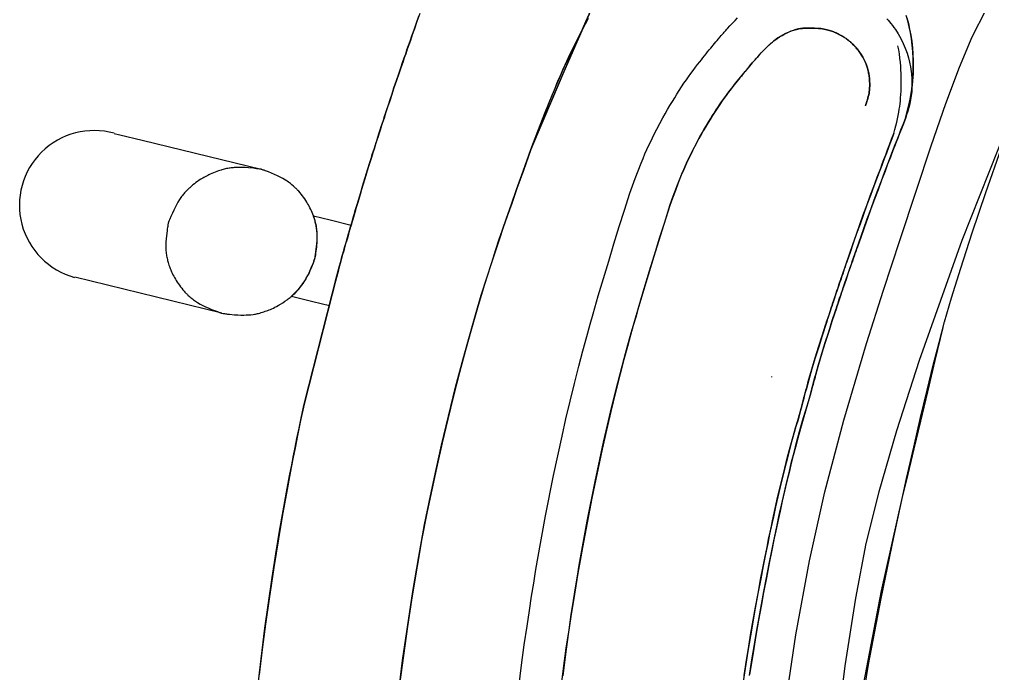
# Model space of a CAD drawing. Extents: x -120222 to -41942, y -19134 to 30932.
# Drawn here: x -98809.4 to -98690.5, y 5253.4 to 5333.5 of the extents above; entities that cross this region are included whole.
import ezdxf

# ---------------------------------------------------------------- set-up
doc = ezdxf.new("R2010")
doc.units = 0
doc.header["$LTSCALE"] = 150
doc.header["$MEASUREMENT"] = 0
doc.layers.get('0').update_dxf_attribs({"linetype": 'CONTINUOUS'})
doc.layers.add('_____', color=7, linetype='CONTINUOUS')

# ---------------------------------------------------------------- blocks, each defined once
blk = doc.blocks.new('____-462')
at = {"color": 1, "linetype": 'Continuous'}
for p, q in [((-105232.95, 770.85), (-105232.26, 770.68)), ((-105232.26, 770.68), (-105229.53, 770.01)), ((-105229.53, 770.01), (-105214.97, 766.46)), ((-105219.8, 748.83), (-105237.78, 753.23))]:
    blk.add_line(p, q, dxfattribs=at)
for points in [[(-105111.86, 796.45, 0), (-105117.99, 784.57, 0), (-105123.81, 771.62, 0), (-105129.32, 757.74, 0), (-105134.52, 743.04, 0), (-105137.29, 734.43, 0), (-105139.45, 726.97, 0), (-105141.03, 720.64, 0), (-105142.33, 713.95, 0), (-105143.62, 705.7, 0), (-105145.62, 689.46, 0), (-105146.82, 673.78, 0), (-105146.99, 659.99, 0), (-105146.34, 645.55, 0), (-105144.93, 629.74, 0), (-105142.82, 614.13, 0)], [(-105198.74, 776.4, 0), (-105198.43, 777.31, 0), (-105198.15, 778.13, 0), (-105197.9, 778.86, 0), (-105197.68, 779.5, 0), (-105197.49, 780.07, 0), (-105197.31, 780.57, 0), (-105197.15, 781.06, 0), (-105196.97, 781.59, 0), (-105196.78, 782.13, 0), (-105196.55, 782.78, 0), (-105196.29, 783.52, 0), (-105195.99, 784.37, 0), (-105195.7, 785.17, 0)], [(-105195.58, 785.51, 0), (-105195.94, 784.52, 0), (-105196.25, 783.65, 0), (-105196.51, 782.89, 0), (-105196.74, 782.23, 0), (-105196.94, 781.67, 0), (-105197.12, 781.14, 0), (-105197.3, 780.6, 0), (-105197.48, 780.1, 0), (-105197.67, 779.53, 0), (-105197.89, 778.88, 0), (-105198.14, 778.15, 0), (-105198.43, 777.32, 0), (-105198.74, 776.4, 0)], [(-105181.99, 768.89, 0), (-105180.58, 772.23, 0), (-105179.2, 775.47, 0), (-105177.86, 778.61, 0), (-105176.55, 781.63, 0), (-105175.28, 784.55, 0), (-105174.04, 787.35, 0)], [(-105174.44, 786.44, 0), (-105175.62, 783.75, 0), (-105176.84, 780.97, 0), (-105178.08, 778.1, 0), (-105179.35, 775.12, 0), (-105180.66, 772.05, 0), (-105181.99, 768.89, 0)], [(-105149.77, 620.05, 0), (-105151.09, 628.79, 0), (-105152.08, 636.99, 0), (-105152.76, 644.82, 0), (-105153.18, 653.1, 0), (-105153.34, 661.89, 0), (-105153.24, 671.1, 0), (-105152.88, 680.19, 0), (-105152.24, 688.99, 0), (-105151.06, 699.57, 0), (-105149.6, 709.46, 0), (-105147.94, 718.55, 0), (-105146.06, 726.98, 0), (-105143.74, 735.77, 0), (-105140.96, 745.13, 0), (-105138.87, 751.64, 0), (-105136.85, 757.86, 0), (-105134.91, 763.77, 0), (-105133.05, 769.34, 0), (-105131.28, 774.52, 0), (-105129.61, 778.96, 0), (-105128.06, 782.64, 0), (-105126.38, 785.94, 0)], [(-105136.03, 784.99, 0), (-105135.85, 784.31, 0), (-105135.69, 783.6, 0), (-105135.55, 782.85, 0), (-105135.44, 782.08, 0), (-105135.35, 781.3, 0), (-105135.3, 780.52, 0), (-105135.27, 779.72, 0), (-105135.27, 778.94, 0), (-105135.28, 778.19, 0), (-105135.31, 777.71, 0), (-105135.34, 777.24, 0), (-105135.37, 776.8, 0), (-105135.42, 776.36, 0), (-105135.49, 775.91, 0), (-105135.57, 775.42, 0), (-105135.69, 774.8, 0), (-105135.84, 774.13, 0), (-105136.01, 773.42, 0), (-105136.21, 772.66, 0)], [(-105136.21, 772.66, 0), (-105136.02, 773.36, 0), (-105135.86, 774.03, 0), (-105135.72, 774.65, 0), (-105135.6, 775.23, 0), (-105135.51, 775.78, 0), (-105135.43, 776.27, 0), (-105135.38, 776.74, 0), (-105135.34, 777.21, 0), (-105135.3, 777.71, 0), (-105135.28, 778.45, 0), (-105135.27, 779.23, 0), (-105135.28, 780.03, 0), (-105135.32, 780.84, 0), (-105135.38, 781.63, 0), (-105135.48, 782.41, 0), (-105135.6, 783.17, 0), (-105135.75, 783.9, 0), (-105135.92, 784.6, 0), (-105136.11, 785.26, 0)], [(-105142.14, 697.05, 0), (-105140.71, 705.87, 0), (-105139.18, 713.92, 0), (-105137.62, 721.45, 0), (-105136.06, 728.61, 0), (-105135.19, 732.45, 0), (-105134.35, 736.08, 0), (-105133.55, 739.42, 0), (-105132.8, 742.47, 0), (-105132.1, 745.25, 0), (-105131.43, 747.77, 0), (-105130.57, 750.74, 0), (-105129.44, 754.37, 0), (-105128.04, 758.67, 0), (-105126.37, 763.63, 0), (-105124.48, 769.09, 0)], [(-105181.99, 768.89, 0), (-105181.15, 771.1, 0), (-105180.29, 773.31, 0), (-105179.41, 775.51, 0), (-105179.21, 775.99, 0), (-105179.01, 776.48, 0), (-105178.81, 776.96, 0), (-105178.61, 777.43, 0), (-105178.4, 777.91, 0), (-105178.19, 778.4, 0), (-105178, 778.81, 0), (-105177.8, 779.25, 0), (-105177.6, 779.7, 0), (-105177.4, 780.14, 0), (-105177.2, 780.56, 0), (-105177.01, 780.96, 0), (-105176.52, 781.96, 0), (-105176.01, 782.96, 0), (-105175.5, 783.96, 0), (-105174.98, 784.95, 0)], [(-105175, 784.92, 0), (-105175.73, 783.53, 0), (-105175.93, 783.13, 0), (-105176.13, 782.73, 0), (-105176.33, 782.33, 0), (-105176.53, 781.93, 0), (-105176.73, 781.53, 0), (-105176.93, 781.12, 0), (-105177.13, 780.71, 0), (-105177.32, 780.29, 0), (-105177.53, 779.85, 0), (-105177.73, 779.41, 0), (-105177.93, 778.97, 0), (-105178.12, 778.55, 0), (-105178.3, 778.15, 0), (-105178.95, 776.62, 0), (-105179.59, 775.09, 0), (-105180.2, 773.54, 0), (-105180.81, 771.99, 0), (-105181.4, 770.44, 0), (-105181.99, 768.89, 0)], [(-105158.86, 782.66, 0), (-105158.72, 782.83, 0), (-105158.58, 782.98, 0), (-105158.46, 783.12, 0), (-105158.36, 783.24, 0), (-105158.26, 783.35, 0), (-105158.17, 783.45, 0), (-105158.07, 783.56, 0), (-105157.98, 783.67, 0), (-105157.67, 784.01, 0), (-105157.36, 784.34, 0), (-105157.04, 784.66, 0), (-105156.72, 784.98, 0)], [(-105138.48, 784.86, 0), (-105138.33, 784.69, 0), (-105138.16, 784.5, 0), (-105137.98, 784.29, 0), (-105137.8, 784.05, 0), (-105137.62, 783.81, 0), (-105137.44, 783.56, 0), (-105137.09, 783.01, 0), (-105136.77, 782.44, 0), (-105136.48, 781.86, 0), (-105136.22, 781.26, 0), (-105136, 780.65, 0), (-105135.83, 780.1, 0), (-105135.69, 779.54, 0), (-105135.58, 778.97, 0), (-105135.5, 778.4, 0), (-105135.47, 778.15, 0), (-105135.45, 777.91, 0), (-105135.43, 777.69, 0), (-105135.42, 777.5, 0), (-105135.42, 777.33, 0), (-105135.41, 777.19, 0), (-105135.41, 777.06, 0), (-105135.41, 776.52, 0), (-105135.44, 775.99, 0), (-105135.5, 775.46, 0), (-105135.58, 774.97, 0), (-105135.68, 774.48, 0), (-105135.8, 774.02, 0), (-105135.93, 773.56, 0), (-105136.07, 773.11, 0), (-105136.21, 772.67, 0)], [(-105146.35, 783.65, 0), (-105146.46, 783.65, 0), (-105146.56, 783.66, 0), (-105146.65, 783.67, 0), (-105146.74, 783.68, 0), (-105146.83, 783.68, 0), (-105146.92, 783.69, 0), (-105147.33, 783.72, 0), (-105147.71, 783.73, 0), (-105148.08, 783.74, 0), (-105148.29, 783.74, 0), (-105148.5, 783.73, 0), (-105148.68, 783.71, 0), (-105148.7, 783.71, 0), (-105148.74, 783.71, 0), (-105148.77, 783.71, 0), (-105148.81, 783.7, 0), (-105148.86, 783.7, 0), (-105148.91, 783.69, 0), (-105148.97, 783.68, 0), (-105149.04, 783.67, 0), (-105149.12, 783.65, 0), (-105149.21, 783.64, 0), (-105149.29, 783.62, 0), (-105149.46, 783.58, 0), (-105149.62, 783.54, 0), (-105149.92, 783.45, 0), (-105150.21, 783.35, 0), (-105150.55, 783.21, 0), (-105150.88, 783.05, 0), (-105151.22, 782.88, 0), (-105151.51, 782.7, 0), (-105151.8, 782.52, 0), (-105152.07, 782.32, 0), (-105152.18, 782.24, 0), (-105152.29, 782.16, 0), (-105152.39, 782.08, 0), (-105152.48, 782.01, 0), (-105152.56, 781.94, 0), (-105152.64, 781.88, 0), (-105152.7, 781.83, 0), (-105152.75, 781.78, 0), (-105152.79, 781.74, 0), (-105152.84, 781.7, 0), (-105152.88, 781.67, 0), (-105152.91, 781.63, 0), (-105153.08, 781.48, 0), (-105153.4, 781.15, 0), (-105153.72, 780.82, 0), (-105154.03, 780.48, 0), (-105154.34, 780.14, 0), (-105154.41, 780.06, 0), (-105154.48, 779.99, 0), (-105154.55, 779.9, 0), (-105154.63, 779.81, 0), (-105154.72, 779.71, 0), (-105154.82, 779.59, 0), (-105154.93, 779.47, 0)], [(-105154.93, 779.47, 0), (-105154.81, 779.61, 0), (-105154.69, 779.74, 0), (-105154.59, 779.85, 0), (-105154.51, 779.96, 0), (-105154.43, 780.05, 0), (-105154.35, 780.14, 0), (-105154.27, 780.22, 0), (-105153.83, 780.71, 0), (-105153.56, 780.99, 0), (-105153.29, 781.27, 0), (-105153.01, 781.55, 0), (-105152.95, 781.6, 0), (-105152.9, 781.65, 0), (-105152.84, 781.7, 0), (-105152.77, 781.76, 0), (-105152.7, 781.82, 0), (-105152.64, 781.88, 0), (-105152.57, 781.94, 0), (-105152.48, 782.01, 0), (-105152.39, 782.08, 0), (-105152.29, 782.16, 0), (-105152.19, 782.24, 0), (-105151.9, 782.45, 0), (-105151.6, 782.65, 0), (-105151.29, 782.83, 0), (-105150.97, 783.01, 0), (-105150.65, 783.16, 0), (-105150.33, 783.3, 0), (-105150, 783.42, 0), (-105149.67, 783.53, 0), (-105149.37, 783.6, 0), (-105149.08, 783.66, 0), (-105148.99, 783.68, 0), (-105148.92, 783.69, 0), (-105148.87, 783.69, 0), (-105148.83, 783.7, 0), (-105148.79, 783.7, 0), (-105148.73, 783.71, 0), (-105148.68, 783.71, 0), (-105148.64, 783.72, 0), (-105148.61, 783.72, 0), (-105148.57, 783.72, 0), (-105148.53, 783.73, 0), (-105148.34, 783.74, 0), (-105148.02, 783.74, 0), (-105147.73, 783.74, 0), (-105147.43, 783.72, 0), (-105147.14, 783.71, 0), (-105146.84, 783.69, 0), (-105146.73, 783.68, 0), (-105146.61, 783.67, 0), (-105146.49, 783.66, 0), (-105146.35, 783.65, 0)], [(-105154.93, 779.47, 0), (-105154.81, 779.61, 0), (-105154.69, 779.74, 0), (-105154.59, 779.85, 0), (-105154.51, 779.96, 0), (-105154.43, 780.05, 0), (-105154.35, 780.14, 0), (-105154.27, 780.22, 0), (-105153.83, 780.71, 0), (-105153.56, 780.99, 0), (-105153.29, 781.27, 0), (-105153.01, 781.55, 0), (-105152.95, 781.6, 0), (-105152.9, 781.65, 0), (-105152.84, 781.7, 0), (-105152.77, 781.76, 0), (-105152.7, 781.82, 0), (-105152.64, 781.88, 0), (-105152.57, 781.94, 0), (-105152.48, 782.01, 0), (-105152.39, 782.08, 0), (-105152.29, 782.16, 0), (-105152.19, 782.24, 0), (-105151.9, 782.45, 0), (-105151.6, 782.65, 0), (-105151.29, 782.83, 0), (-105150.97, 783.01, 0), (-105150.65, 783.16, 0), (-105150.33, 783.3, 0), (-105150, 783.42, 0), (-105149.67, 783.53, 0), (-105149.37, 783.6, 0), (-105149.08, 783.66, 0), (-105148.99, 783.68, 0), (-105148.92, 783.69, 0), (-105148.87, 783.69, 0), (-105148.83, 783.7, 0), (-105148.79, 783.7, 0), (-105148.73, 783.71, 0), (-105148.68, 783.71, 0), (-105148.64, 783.72, 0), (-105148.61, 783.72, 0), (-105148.57, 783.72, 0), (-105148.53, 783.73, 0), (-105148.34, 783.74, 0), (-105148.02, 783.74, 0), (-105147.73, 783.74, 0), (-105147.43, 783.72, 0), (-105147.14, 783.71, 0), (-105146.84, 783.69, 0), (-105146.73, 783.68, 0), (-105146.61, 783.67, 0), (-105146.49, 783.66, 0), (-105146.35, 783.65, 0)], [(-105145.08, 783.31, 0), (-105145.79, 783.5, 0), (-105146.35, 783.65, 0)], [(-105146.35, 783.65, 0), (-105145.64, 783.46, 0), (-105145.08, 783.31, 0)], [(-105146.35, 783.65, 0), (-105145.64, 783.46, 0), (-105145.08, 783.31, 0)], [(-105141.09, 774.21, 0), (-105141.03, 774.39, 0), (-105140.97, 774.58, 0), (-105140.92, 774.77, 0), (-105140.86, 774.97, 0), (-105140.8, 775.16, 0), (-105140.75, 775.35, 0), (-105140.7, 775.55, 0), (-105140.66, 775.77, 0), (-105140.63, 775.95, 0), (-105140.6, 776.12, 0), (-105140.59, 776.29, 0), (-105140.58, 776.46, 0), (-105140.57, 776.63, 0), (-105140.57, 776.8, 0), (-105140.57, 776.86, 0), (-105140.57, 776.92, 0), (-105140.57, 776.99, 0), (-105140.57, 777.07, 0), (-105140.58, 777.12, 0), (-105140.58, 777.18, 0), (-105140.58, 777.25, 0), (-105140.59, 777.33, 0), (-105140.59, 777.42, 0), (-105140.61, 777.54, 0), (-105140.62, 777.67, 0), (-105140.64, 777.81, 0), (-105140.66, 777.95, 0), (-105140.68, 778.08, 0), (-105140.71, 778.22, 0), (-105140.73, 778.35, 0), (-105140.77, 778.49, 0), (-105140.86, 778.84, 0), (-105140.97, 779.18, 0), (-105141.1, 779.52, 0), (-105141.25, 779.85, 0), (-105141.42, 780.17, 0), (-105141.56, 780.4, 0), (-105141.7, 780.63, 0), (-105141.85, 780.85, 0), (-105141.95, 780.97, 0), (-105142.04, 781.1, 0), (-105142.13, 781.2, 0), (-105142.21, 781.3, 0), (-105142.28, 781.38, 0), (-105142.34, 781.45, 0), (-105142.39, 781.5, 0), (-105142.44, 781.55, 0), (-105142.49, 781.6, 0), (-105142.59, 781.7, 0), (-105142.69, 781.81, 0), (-105142.78, 781.89, 0), (-105142.86, 781.96, 0), (-105142.93, 782.03, 0), (-105142.99, 782.08, 0), (-105143.05, 782.13, 0), (-105143.12, 782.19, 0), (-105143.18, 782.24, 0), (-105143.25, 782.29, 0), (-105143.32, 782.35, 0), (-105143.38, 782.4, 0), (-105143.45, 782.45, 0), (-105143.52, 782.5, 0), (-105143.6, 782.55, 0), (-105143.69, 782.61, 0), (-105143.77, 782.66, 0), (-105143.82, 782.69, 0), (-105143.86, 782.71, 0), (-105143.9, 782.74, 0), (-105143.94, 782.76, 0), (-105143.97, 782.78, 0), (-105144.02, 782.8, 0), (-105144.09, 782.84, 0), (-105144.17, 782.88, 0), (-105144.24, 782.92, 0), (-105144.3, 782.95, 0), (-105144.35, 782.97, 0), (-105144.6, 783.09, 0), (-105144.69, 783.13, 0), (-105144.78, 783.17, 0), (-105144.87, 783.21, 0), (-105144.97, 783.26, 0), (-105145.08, 783.31, 0)], [(-105145.08, 783.31, 0), (-105144.98, 783.26, 0), (-105144.89, 783.22, 0), (-105144.81, 783.18, 0), (-105144.73, 783.15, 0), (-105144.64, 783.11, 0), (-105144.56, 783.07, 0), (-105144.48, 783.03, 0), (-105144.43, 783.01, 0), (-105144.38, 782.99, 0), (-105144.33, 782.96, 0), (-105144.28, 782.94, 0), (-105144.22, 782.91, 0), (-105144.17, 782.88, 0), (-105144.1, 782.85, 0), (-105144.05, 782.82, 0), (-105144.01, 782.8, 0), (-105143.97, 782.78, 0), (-105143.95, 782.76, 0), (-105143.92, 782.75, 0), (-105143.89, 782.73, 0), (-105143.87, 782.72, 0), (-105143.84, 782.7, 0), (-105143.8, 782.68, 0), (-105143.77, 782.66, 0), (-105143.72, 782.63, 0), (-105143.66, 782.59, 0), (-105143.61, 782.55, 0), (-105143.56, 782.52, 0), (-105143.51, 782.49, 0), (-105143.47, 782.46, 0), (-105143.26, 782.3, 0), (-105143.05, 782.13, 0), (-105142.98, 782.07, 0), (-105142.91, 782.01, 0), (-105142.82, 781.93, 0), (-105142.72, 781.84, 0), (-105142.63, 781.75, 0), (-105142.55, 781.66, 0), (-105142.47, 781.58, 0), (-105142.42, 781.53, 0), (-105142.37, 781.48, 0), (-105142.32, 781.42, 0), (-105142.25, 781.34, 0), (-105142.17, 781.26, 0), (-105142.09, 781.16, 0), (-105142, 781.05, 0), (-105141.91, 780.92, 0), (-105141.81, 780.79, 0), (-105141.61, 780.49, 0), (-105141.42, 780.18, 0), (-105141.25, 779.85, 0), (-105141.1, 779.52, 0), (-105140.97, 779.18, 0), (-105140.86, 778.84, 0), (-105140.77, 778.49, 0), (-105140.73, 778.35, 0), (-105140.7, 778.21, 0), (-105140.68, 778.07, 0), (-105140.65, 777.93, 0), (-105140.63, 777.78, 0), (-105140.62, 777.64, 0), (-105140.6, 777.5, 0), (-105140.59, 777.4, 0), (-105140.59, 777.3, 0), (-105140.58, 777.23, 0), (-105140.58, 777.16, 0), (-105140.58, 777.09, 0), (-105140.57, 777.04, 0), (-105140.57, 776.95, 0), (-105140.57, 776.88, 0), (-105140.57, 776.8, 0), (-105140.57, 776.73, 0), (-105140.57, 776.65, 0), (-105140.57, 776.58, 0), (-105140.58, 776.42, 0), (-105140.59, 776.26, 0), (-105140.61, 776.1, 0), (-105140.63, 775.94, 0), (-105140.66, 775.77, 0), (-105140.7, 775.55, 0), (-105140.75, 775.35, 0), (-105140.8, 775.16, 0), (-105140.86, 774.97, 0), (-105140.92, 774.77, 0), (-105140.97, 774.58, 0), (-105141.03, 774.39, 0), (-105141.09, 774.21, 0)], [(-105169.91, 763.52, 0), (-105169.58, 764.41, 0), (-105169.24, 765.34, 0), (-105168.89, 766.27, 0), (-105168.52, 767.19, 0), (-105168.29, 767.77, 0), (-105168.05, 768.33, 0), (-105167.81, 768.87, 0), (-105167.57, 769.41, 0), (-105167.31, 769.95, 0), (-105166.97, 770.66, 0), (-105166.62, 771.35, 0), (-105166.25, 772.04, 0), (-105165.88, 772.73, 0), (-105165.59, 773.25, 0), (-105165.3, 773.75, 0), (-105165.01, 774.25, 0), (-105164.7, 774.76, 0), (-105164.42, 775.21, 0), (-105164.15, 775.65, 0), (-105163.86, 776.09, 0), (-105163.58, 776.53, 0), (-105163.29, 776.97, 0), (-105162.98, 777.41, 0), (-105162.72, 777.78, 0), (-105162.45, 778.17, 0), (-105162.17, 778.55, 0), (-105161.88, 778.93, 0), (-105161.61, 779.28, 0), (-105161.36, 779.61, 0), (-105161.16, 779.85, 0), (-105160.97, 780.1, 0), (-105160.78, 780.34, 0), (-105160.58, 780.58, 0), (-105160.39, 780.82, 0), (-105160.2, 781.06, 0), (-105160.02, 781.27, 0), (-105159.85, 781.47, 0), (-105159.7, 781.66, 0), (-105159.55, 781.84, 0), (-105159.4, 782.03, 0), (-105159.24, 782.21, 0), (-105159.06, 782.42, 0), (-105158.86, 782.66, 0)], [(-105137.62, 770.84, 0), (-105137.49, 771.32, 0), (-105137.38, 771.78, 0), (-105137.27, 772.22, 0), (-105137.18, 772.64, 0), (-105137.1, 773.05, 0), (-105137.02, 773.43, 0), (-105136.96, 773.79, 0), (-105136.91, 774.13, 0), (-105136.86, 774.46, 0), (-105136.82, 774.83, 0), (-105136.79, 775.21, 0), (-105136.76, 775.61, 0), (-105136.74, 776.01, 0), (-105136.73, 776.42, 0), (-105136.72, 776.85, 0), (-105136.72, 777.28, 0), (-105136.72, 777.73, 0), (-105136.73, 778.18, 0), (-105136.75, 778.64, 0), (-105136.78, 779.09, 0), (-105136.82, 779.53, 0), (-105136.88, 780.05, 0), (-105136.95, 780.56, 0), (-105137.03, 781.06, 0), (-105137.12, 781.56, 0)], [(-105154.93, 779.47, 0), (-105155.1, 779.26, 0), (-105155.26, 779.07, 0), (-105155.4, 778.91, 0), (-105155.54, 778.74, 0), (-105155.67, 778.58, 0), (-105155.81, 778.41, 0), (-105155.96, 778.24, 0), (-105156.11, 778.05, 0), (-105156.27, 777.86, 0), (-105156.44, 777.65, 0), (-105156.61, 777.44, 0), (-105156.78, 777.23, 0), (-105156.95, 777.02, 0), (-105157.17, 776.74, 0), (-105157.39, 776.45, 0), (-105157.62, 776.15, 0), (-105157.87, 775.83, 0), (-105158.12, 775.49, 0), (-105158.37, 775.15, 0), (-105158.61, 774.81, 0), (-105158.83, 774.49, 0), (-105159.15, 774.01, 0), (-105159.47, 773.53, 0), (-105159.78, 773.05, 0), (-105160.08, 772.56, 0), (-105160.38, 772.08, 0), (-105160.65, 771.61, 0), (-105160.92, 771.16, 0), (-105161.18, 770.7, 0), (-105161.45, 770.22, 0), (-105161.72, 769.72, 0), (-105161.99, 769.21, 0), (-105162.25, 768.7, 0), (-105162.5, 768.19, 0), (-105162.75, 767.68, 0), (-105162.97, 767.2, 0), (-105163.18, 766.72, 0), (-105163.39, 766.24, 0), (-105163.61, 765.72, 0), (-105163.98, 764.79, 0), (-105164.34, 763.85, 0), (-105164.68, 762.92, 0), (-105165.01, 762.02, 0)], [(-105165.01, 762.02, 0), (-105164.71, 762.83, 0), (-105164.4, 763.68, 0), (-105164.08, 764.53, 0), (-105163.75, 765.38, 0), (-105163.53, 765.91, 0), (-105163.31, 766.42, 0), (-105163.1, 766.91, 0), (-105162.88, 767.39, 0), (-105162.65, 767.89, 0), (-105162.33, 768.53, 0), (-105162.01, 769.17, 0), (-105161.67, 769.8, 0), (-105161.33, 770.43, 0), (-105161.07, 770.9, 0), (-105160.81, 771.35, 0), (-105160.54, 771.81, 0), (-105160.25, 772.28, 0), (-105160.04, 772.63, 0), (-105159.82, 772.98, 0), (-105159.6, 773.32, 0), (-105159.38, 773.67, 0), (-105159.16, 774.01, 0), (-105158.93, 774.35, 0), (-105158.68, 774.7, 0), (-105158.44, 775.05, 0), (-105158.18, 775.41, 0), (-105157.91, 775.76, 0), (-105157.66, 776.11, 0), (-105157.41, 776.42, 0), (-105157.18, 776.72, 0), (-105156.98, 776.98, 0), (-105156.78, 777.23, 0), (-105156.57, 777.48, 0), (-105156.37, 777.73, 0), (-105156.17, 777.98, 0), (-105155.98, 778.2, 0), (-105155.82, 778.4, 0), (-105155.65, 778.6, 0), (-105155.49, 778.8, 0), (-105155.32, 779, 0), (-105155.14, 779.22, 0), (-105154.93, 779.47, 0)], [(-105165.01, 762.02, 0), (-105164.71, 762.83, 0), (-105164.4, 763.68, 0), (-105164.08, 764.53, 0), (-105163.75, 765.38, 0), (-105163.53, 765.91, 0), (-105163.31, 766.42, 0), (-105163.1, 766.91, 0), (-105162.88, 767.39, 0), (-105162.65, 767.89, 0), (-105162.33, 768.53, 0), (-105162.01, 769.17, 0), (-105161.67, 769.8, 0), (-105161.33, 770.43, 0), (-105161.07, 770.9, 0), (-105160.81, 771.35, 0), (-105160.54, 771.81, 0), (-105160.25, 772.28, 0), (-105160.04, 772.63, 0), (-105159.82, 772.98, 0), (-105159.6, 773.32, 0), (-105159.38, 773.67, 0), (-105159.16, 774.01, 0), (-105158.93, 774.35, 0), (-105158.68, 774.7, 0), (-105158.44, 775.05, 0), (-105158.18, 775.41, 0), (-105157.91, 775.76, 0), (-105157.66, 776.11, 0), (-105157.41, 776.42, 0), (-105157.18, 776.72, 0), (-105156.98, 776.98, 0), (-105156.78, 777.23, 0), (-105156.57, 777.48, 0), (-105156.37, 777.73, 0), (-105156.17, 777.98, 0), (-105155.98, 778.2, 0), (-105155.82, 778.4, 0), (-105155.65, 778.6, 0), (-105155.49, 778.8, 0), (-105155.32, 779, 0), (-105155.14, 779.22, 0), (-105154.93, 779.47, 0)], [(-105205.74, 753.43, 0), (-105205.57, 754.03, 0), (-105205.41, 754.62, 0), (-105205.25, 755.18, 0), (-105205.1, 755.72, 0), (-105204.96, 756.22, 0), (-105204.87, 756.53, 0), (-105204.77, 756.88, 0), (-105204.67, 757.25, 0), (-105204.55, 757.66, 0), (-105204.43, 758.09, 0), (-105204.3, 758.55, 0), (-105204.18, 758.97, 0), (-105204.05, 759.41, 0), (-105203.91, 759.88, 0), (-105203.77, 760.38, 0), (-105203.61, 760.93, 0), (-105203.43, 761.52, 0), (-105203.25, 762.15, 0), (-105203.09, 762.67, 0), (-105202.93, 763.21, 0), (-105202.76, 763.79, 0), (-105202.57, 764.4, 0), (-105202.42, 764.91, 0), (-105202.26, 765.43, 0), (-105202.1, 765.96, 0), (-105201.93, 766.49, 0), (-105201.73, 767.15, 0), (-105201.54, 767.78, 0), (-105201.35, 768.37, 0), (-105201.18, 768.93, 0), (-105201.01, 769.46, 0), (-105200.85, 769.94, 0), (-105200.71, 770.38, 0), (-105200.58, 770.78, 0), (-105200.47, 771.14, 0), (-105200.38, 771.42, 0), (-105200.3, 771.68, 0), (-105200.22, 771.91, 0), (-105200.15, 772.14, 0), (-105200.07, 772.36, 0), (-105200, 772.59, 0), (-105199.93, 772.81, 0), (-105199.85, 773.03, 0), (-105199.65, 773.66, 0), (-105199.43, 774.32, 0), (-105199.2, 775.01, 0), (-105198.97, 775.7, 0), (-105198.74, 776.4, 0)], [(-105198.74, 776.4, 0), (-105199, 775.61, 0), (-105199.26, 774.82, 0), (-105199.52, 774.05, 0), (-105199.76, 773.32, 0), (-105199.96, 772.7, 0), (-105200.17, 772.05, 0), (-105200.26, 771.79, 0), (-105200.34, 771.52, 0), (-105200.44, 771.22, 0), (-105200.56, 770.87, 0), (-105200.68, 770.47, 0), (-105200.82, 770.03, 0), (-105200.98, 769.55, 0), (-105201.14, 769.03, 0), (-105201.32, 768.47, 0), (-105201.5, 767.89, 0), (-105201.69, 767.29, 0), (-105201.89, 766.65, 0), (-105202.09, 765.98, 0), (-105202.31, 765.28, 0), (-105202.51, 764.62, 0), (-105202.7, 763.98, 0), (-105202.88, 763.38, 0), (-105203.05, 762.81, 0), (-105203.21, 762.28, 0), (-105203.36, 761.77, 0), (-105203.54, 761.17, 0), (-105203.7, 760.6, 0), (-105203.85, 760.08, 0), (-105203.99, 759.6, 0), (-105204.12, 759.15, 0), (-105204.25, 758.72, 0), (-105204.36, 758.31, 0), (-105204.51, 757.79, 0), (-105204.65, 757.31, 0), (-105204.78, 756.86, 0), (-105204.89, 756.46, 0), (-105205.02, 756.02, 0), (-105205.15, 755.55, 0), (-105205.29, 755.05, 0), (-105205.44, 754.52, 0), (-105205.59, 753.98, 0), (-105205.74, 753.43, 0)], [(-105136.21, 772.66, 0), (-105136.46, 772.02, 0), (-105136.7, 771.4, 0), (-105136.93, 770.82, 0), (-105137.14, 770.27, 0), (-105137.35, 769.75, 0), (-105137.54, 769.25, 0), (-105137.73, 768.77, 0), (-105138.05, 767.92, 0), (-105138.38, 767.08, 0), (-105138.7, 766.23, 0), (-105139.13, 765.1, 0), (-105139.56, 763.95, 0), (-105140, 762.78, 0), (-105140.43, 761.6, 0), (-105140.85, 760.43, 0), (-105141.27, 759.28, 0), (-105141.68, 758.12, 0), (-105142.08, 756.97, 0), (-105142.18, 756.68, 0), (-105142.28, 756.39, 0), (-105142.39, 756.1, 0), (-105142.49, 755.81, 0), (-105142.59, 755.51, 0), (-105142.69, 755.22, 0), (-105142.79, 754.93, 0), (-105142.87, 754.69, 0), (-105142.97, 754.42, 0), (-105143.07, 754.11, 0), (-105143.19, 753.77, 0), (-105143.32, 753.39, 0), (-105143.46, 752.98, 0), (-105143.62, 752.53, 0), (-105143.78, 752.05, 0)], [(-105136.21, 772.66, 0), (-105136.46, 772.02, 0), (-105136.7, 771.4, 0), (-105136.93, 770.82, 0), (-105137.14, 770.27, 0), (-105137.35, 769.75, 0), (-105137.54, 769.25, 0), (-105137.73, 768.77, 0), (-105138.05, 767.92, 0), (-105138.38, 767.08, 0), (-105138.7, 766.23, 0), (-105139.13, 765.1, 0), (-105139.56, 763.95, 0), (-105140, 762.78, 0), (-105140.43, 761.6, 0), (-105140.85, 760.43, 0), (-105141.27, 759.28, 0), (-105141.68, 758.12, 0), (-105142.08, 756.97, 0), (-105142.18, 756.68, 0), (-105142.28, 756.39, 0), (-105142.39, 756.1, 0), (-105142.49, 755.81, 0), (-105142.59, 755.51, 0), (-105142.69, 755.22, 0), (-105142.79, 754.93, 0), (-105142.87, 754.69, 0), (-105142.97, 754.42, 0), (-105143.07, 754.11, 0), (-105143.19, 753.77, 0), (-105143.32, 753.39, 0), (-105143.46, 752.98, 0), (-105143.62, 752.53, 0), (-105143.78, 752.05, 0)], [(-105143.78, 752.05, 0), (-105143.61, 752.55, 0), (-105143.45, 753.01, 0), (-105143.31, 753.44, 0), (-105143.17, 753.82, 0), (-105143.05, 754.17, 0), (-105142.97, 754.42, 0), (-105142.89, 754.64, 0), (-105142.82, 754.84, 0), (-105142.76, 755.02, 0), (-105142.7, 755.18, 0), (-105142.2, 756.63, 0), (-105141.29, 759.22, 0), (-105140.88, 760.37, 0), (-105140.45, 761.54, 0), (-105140.02, 762.72, 0), (-105139.59, 763.89, 0), (-105139.15, 765.04, 0), (-105138.72, 766.18, 0), (-105138.29, 767.31, 0), (-105137.85, 768.44, 0), (-105137.66, 768.95, 0), (-105137.45, 769.49, 0), (-105137.23, 770.05, 0), (-105136.99, 770.65, 0), (-105136.75, 771.28, 0), (-105136.49, 771.95, 0), (-105136.21, 772.66, 0)], [(-105136.21, 772.67, 0), (-105136.21, 772.67, 0), (-105136.21, 772.66, 0)], [(-105145.05, 750.18, 0), (-105144.88, 750.68, 0), (-105144.73, 751.14, 0), (-105144.59, 751.57, 0), (-105144.45, 751.95, 0), (-105144.34, 752.3, 0), (-105144.25, 752.55, 0), (-105144.18, 752.77, 0), (-105144.11, 752.98, 0), (-105144.05, 753.15, 0), (-105143.99, 753.32, 0), (-105143.5, 754.77, 0), (-105142.6, 757.36, 0), (-105142.2, 758.52, 0), (-105141.79, 759.69, 0), (-105141.36, 760.87, 0), (-105140.93, 762.04, 0), (-105140.51, 763.2, 0), (-105140.09, 764.34, 0), (-105139.66, 765.47, 0), (-105139.23, 766.6, 0), (-105139.04, 767.12, 0), (-105138.83, 767.66, 0), (-105138.62, 768.22, 0), (-105138.39, 768.82, 0), (-105138.15, 769.45, 0), (-105137.89, 770.13, 0), (-105137.62, 770.84, 0)], [(-105137.62, 770.84, 0), (-105137.86, 770.19, 0), (-105138.1, 769.58, 0), (-105138.32, 768.99, 0), (-105138.53, 768.44, 0), (-105138.73, 767.92, 0), (-105138.92, 767.41, 0), (-105139.11, 766.93, 0), (-105139.43, 766.09, 0), (-105139.75, 765.24, 0), (-105140.06, 764.39, 0), (-105140.49, 763.26, 0), (-105140.91, 762.11, 0), (-105141.34, 760.93, 0), (-105141.76, 759.75, 0), (-105142.18, 758.58, 0), (-105142.58, 757.42, 0), (-105142.98, 756.27, 0), (-105143.38, 755.11, 0), (-105143.48, 754.82, 0), (-105143.58, 754.53, 0), (-105143.68, 754.23, 0), (-105143.78, 753.94, 0), (-105143.88, 753.65, 0), (-105143.98, 753.36, 0), (-105144.08, 753.06, 0), (-105144.16, 752.83, 0), (-105144.25, 752.55, 0), (-105144.36, 752.25, 0), (-105144.47, 751.9, 0), (-105144.6, 751.53, 0), (-105144.74, 751.11, 0), (-105144.89, 750.67, 0), (-105145.05, 750.18, 0)], [(-105198.66, 698.17, 0), (-105197.69, 706.34, 0), (-105196.44, 714.79, 0), (-105195.71, 719.08, 0), (-105194.99, 722.99, 0), (-105194.27, 726.5, 0), (-105193.57, 729.72, 0), (-105192.92, 732.68, 0), (-105192.08, 736.24, 0), (-105191.2, 739.77, 0), (-105190.29, 743.25, 0), (-105189.52, 746.04, 0), (-105188.78, 748.64, 0), (-105188.07, 751.03, 0), (-105187.4, 753.18, 0), (-105186.79, 755.06, 0), (-105186.28, 756.64, 0), (-105185.86, 757.89, 0), (-105185.47, 759.04, 0), (-105184.97, 760.48, 0), (-105184.42, 762.06, 0), (-105183.75, 763.96, 0), (-105182.95, 766.22, 0), (-105181.99, 768.89, 0)], [(-105181.99, 768.89, 0), (-105182.92, 766.31, 0), (-105183.7, 764.12, 0), (-105184.35, 762.26, 0), (-105184.9, 760.7, 0), (-105185.38, 759.31, 0), (-105185.85, 757.93, 0), (-105186.33, 756.48, 0), (-105186.94, 754.62, 0), (-105187.66, 752.36, 0), (-105188.44, 749.79, 0), (-105189.27, 746.91, 0), (-105189.99, 744.32, 0), (-105190.73, 741.57, 0), (-105191.47, 738.72, 0), (-105192.17, 735.86, 0), (-105192.85, 732.98, 0), (-105193.54, 729.87, 0), (-105194.12, 727.21, 0), (-105194.71, 724.37, 0), (-105195.32, 721.26, 0), (-105195.92, 717.89, 0), (-105196.53, 714.24, 0), (-105197.1, 710.5, 0), (-105198.21, 702.21, 0)], [(-105214.97, 766.46, 0), (-105215.18, 766.48, 0), (-105215.35, 766.5, 0), (-105215.51, 766.52, 0), (-105215.64, 766.54, 0), (-105215.77, 766.55, 0), (-105215.91, 766.57, 0), (-105216.53, 766.63, 0), (-105216.9, 766.66, 0), (-105217.27, 766.67, 0), (-105217.63, 766.68, 0), (-105217.74, 766.68, 0), (-105217.84, 766.68, 0), (-105217.94, 766.67, 0), (-105218.05, 766.67, 0), (-105218.15, 766.66, 0), (-105218.27, 766.65, 0), (-105218.39, 766.64, 0), (-105218.52, 766.63, 0), (-105218.65, 766.62, 0), (-105218.79, 766.6, 0), (-105218.91, 766.58, 0), (-105219.06, 766.55, 0), (-105219.2, 766.53, 0), (-105219.34, 766.49, 0), (-105219.49, 766.46, 0), (-105219.63, 766.43, 0), (-105219.77, 766.39, 0), (-105219.89, 766.35, 0), (-105220.04, 766.31, 0), (-105220.21, 766.26, 0), (-105220.4, 766.19, 0), (-105220.61, 766.11, 0), (-105220.82, 766.02, 0), (-105221.03, 765.93, 0), (-105221.2, 765.86, 0), (-105221.36, 765.78, 0), (-105221.52, 765.7, 0), (-105221.68, 765.61, 0), (-105221.84, 765.53, 0), (-105222, 765.44, 0), (-105222.13, 765.36, 0), (-105222.35, 765.23, 0), (-105222.55, 765.1, 0), (-105222.75, 764.96, 0), (-105222.95, 764.82, 0), (-105223.14, 764.68, 0), (-105223.33, 764.53, 0), (-105223.51, 764.37, 0), (-105223.62, 764.28, 0), (-105223.71, 764.2, 0), (-105223.78, 764.13, 0), (-105223.86, 764.06, 0), (-105223.93, 763.98, 0), (-105224.01, 763.91, 0), (-105224.17, 763.74, 0), (-105224.34, 763.56, 0), (-105224.42, 763.46, 0), (-105224.5, 763.36, 0), (-105224.6, 763.24, 0), (-105224.7, 763.11, 0), (-105224.79, 762.98, 0), (-105224.88, 762.86, 0), (-105224.95, 762.75, 0), (-105225.15, 762.44, 0), (-105225.33, 762.12, 0), (-105225.51, 761.79, 0), (-105225.67, 761.46, 0), (-105225.84, 761.08, 0), (-105226.01, 760.69, 0), (-105226.15, 760.35, 0), (-105226.17, 760.31, 0), (-105226.19, 760.25, 0), (-105226.22, 760.18, 0), (-105226.26, 760.09, 0), (-105226.3, 759.98, 0), (-105226.35, 759.85, 0)], [(-105214.96, 766.45, 0), (-105214.97, 766.45, 0), (-105214.97, 766.46, 0)], [(-105208.42, 755.45, 0), (-105208.39, 755.65, 0), (-105208.36, 755.82, 0), (-105208.34, 755.97, 0), (-105208.32, 756.11, 0), (-105208.3, 756.24, 0), (-105208.28, 756.37, 0), (-105208.21, 756.98, 0), (-105208.18, 757.34, 0), (-105208.15, 757.7, 0), (-105208.14, 758.06, 0), (-105208.14, 758.18, 0), (-105208.14, 758.3, 0), (-105208.14, 758.42, 0), (-105208.14, 758.54, 0), (-105208.15, 758.67, 0), (-105208.16, 758.83, 0), (-105208.18, 758.99, 0), (-105208.2, 759.15, 0), (-105208.22, 759.3, 0), (-105208.24, 759.45, 0), (-105208.27, 759.59, 0), (-105208.29, 759.73, 0), (-105208.33, 759.86, 0), (-105208.36, 760, 0), (-105208.39, 760.14, 0), (-105208.43, 760.26, 0), (-105208.47, 760.4, 0), (-105208.52, 760.56, 0), (-105208.59, 760.75, 0), (-105208.67, 760.96, 0), (-105208.75, 761.16, 0), (-105208.84, 761.37, 0), (-105208.92, 761.55, 0), (-105209.01, 761.74, 0), (-105209.11, 761.92, 0), (-105209.21, 762.1, 0), (-105209.31, 762.27, 0), (-105209.4, 762.43, 0), (-105209.53, 762.64, 0), (-105209.66, 762.83, 0), (-105209.8, 763.03, 0), (-105209.94, 763.21, 0), (-105210.08, 763.4, 0), (-105210.23, 763.58, 0), (-105210.39, 763.76, 0), (-105210.48, 763.86, 0), (-105210.56, 763.95, 0), (-105210.63, 764.02, 0), (-105210.7, 764.09, 0), (-105210.77, 764.16, 0), (-105210.85, 764.23, 0), (-105211.02, 764.39, 0), (-105211.21, 764.55, 0), (-105211.3, 764.63, 0), (-105211.4, 764.71, 0), (-105211.52, 764.8, 0), (-105211.65, 764.89, 0), (-105211.78, 764.99, 0), (-105211.91, 765.07, 0), (-105212.02, 765.14, 0), (-105212.33, 765.32, 0), (-105212.66, 765.5, 0), (-105212.99, 765.66, 0), (-105213.33, 765.81, 0), (-105213.71, 765.98, 0), (-105214.1, 766.13, 0), (-105214.45, 766.26, 0), (-105214.5, 766.28, 0), (-105214.55, 766.3, 0), (-105214.63, 766.33, 0), (-105214.72, 766.36, 0), (-105214.83, 766.4, 0), (-105214.96, 766.45, 0)], [(-105183.47, 703.09, 0), (-105183.14, 705.78, 0), (-105182.81, 708.27, 0), (-105182.47, 710.56, 0), (-105182.19, 712.47, 0), (-105181.92, 714.22, 0), (-105181.66, 715.8, 0), (-105181.43, 717.23, 0), (-105181.19, 718.6, 0), (-105180.2, 724.06, 0), (-105179.23, 728.97, 0), (-105178.19, 733.81, 0), (-105177.71, 735.93, 0), (-105177.21, 738.07, 0), (-105176.68, 740.23, 0), (-105176.15, 742.34, 0), (-105175.65, 744.25, 0), (-105175.18, 745.98, 0), (-105174.76, 747.49, 0), (-105174.4, 748.78, 0), (-105173.77, 750.96, 0), (-105173.14, 753.09, 0), (-105172.49, 755.21, 0), (-105171.84, 757.34, 0), (-105171.19, 759.44, 0), (-105170.56, 761.45, 0), (-105169.91, 763.52, 0)], [(-105165.01, 762.02, 0), (-105165.98, 758.92, 0), (-105166.97, 755.76, 0), (-105167.95, 752.54, 0), (-105168.91, 749.31, 0), (-105169.18, 748.36, 0), (-105169.48, 747.34, 0), (-105169.82, 746.14, 0), (-105170.2, 744.75, 0), (-105170.63, 743.18, 0), (-105171.08, 741.44, 0), (-105171.66, 739.17, 0), (-105172.23, 736.83, 0), (-105172.77, 734.51, 0), (-105173.29, 732.21, 0), (-105174.55, 726.21, 0), (-105175.7, 720.16, 0), (-105175.98, 718.59, 0), (-105176.25, 717.04, 0), (-105176.51, 715.46, 0), (-105176.79, 713.69, 0), (-105177.1, 711.71, 0), (-105177.43, 709.51, 0), (-105177.77, 707.1, 0), (-105178.11, 704.47, 0)], [(-105178.33, 702.7, 0), (-105178, 705.37, 0), (-105177.67, 707.84, 0), (-105177.34, 710.1, 0), (-105177.06, 711.98, 0), (-105176.79, 713.7, 0), (-105176.54, 715.25, 0), (-105176.31, 716.65, 0), (-105176.08, 718, 0), (-105175.1, 723.41, 0), (-105174.13, 728.26, 0), (-105173.11, 733.04, 0), (-105172.63, 735.13, 0), (-105172.13, 737.25, 0), (-105171.61, 739.38, 0), (-105171.08, 741.44, 0), (-105170.6, 743.31, 0), (-105170.14, 744.97, 0), (-105169.74, 746.42, 0), (-105169.39, 747.66, 0), (-105168.77, 749.77, 0), (-105168.16, 751.85, 0), (-105167.53, 753.92, 0), (-105166.89, 755.99, 0), (-105166.26, 758.04, 0), (-105165.64, 760, 0), (-105165.01, 762.02, 0)], [(-105178.33, 702.7, 0), (-105178, 705.37, 0), (-105177.67, 707.84, 0), (-105177.34, 710.1, 0), (-105177.06, 711.98, 0), (-105176.79, 713.7, 0), (-105176.54, 715.25, 0), (-105176.31, 716.65, 0), (-105176.08, 718, 0), (-105175.1, 723.41, 0), (-105174.13, 728.26, 0), (-105173.11, 733.04, 0), (-105172.63, 735.13, 0), (-105172.13, 737.25, 0), (-105171.61, 739.38, 0), (-105171.08, 741.44, 0), (-105170.6, 743.31, 0), (-105170.14, 744.97, 0), (-105169.74, 746.42, 0), (-105169.39, 747.66, 0), (-105168.77, 749.77, 0), (-105168.16, 751.85, 0), (-105167.53, 753.92, 0), (-105166.89, 755.99, 0), (-105166.26, 758.04, 0), (-105165.64, 760, 0), (-105165.01, 762.02, 0)], [(-105208.58, 760.71, 0), (-105208.49, 760.43, 0), (-105208.42, 760.17, 0), (-105208.36, 759.93, 0), (-105208.31, 759.7, 0), (-105208.27, 759.49, 0), (-105208.24, 759.33, 0), (-105208.22, 759.17, 0), (-105208.2, 759.01, 0), (-105208.19, 758.83, 0), (-105208.18, 758.65, 0), (-105208.17, 758.41, 0), (-105208.17, 758.16, 0), (-105208.17, 757.89, 0), (-105208.18, 757.63, 0), (-105208.19, 757.39, 0), (-105208.21, 757.15, 0), (-105208.23, 756.92, 0), (-105208.26, 756.66, 0), (-105208.29, 756.42, 0), (-105208.32, 756.19, 0), (-105208.35, 755.98, 0), (-105208.39, 755.79, 0), (-105208.42, 755.62, 0), (-105208.49, 755.36, 0), (-105208.57, 755.1, 0), (-105208.66, 754.86, 0), (-105208.74, 754.66, 0), (-105208.83, 754.46, 0), (-105208.92, 754.25, 0), (-105209.02, 754.03, 0), (-105209.13, 753.8, 0), (-105209.25, 753.56, 0), (-105209.38, 753.32, 0), (-105209.53, 753.06, 0), (-105209.68, 752.8, 0), (-105209.79, 752.63, 0), (-105209.91, 752.46, 0), (-105210.03, 752.29, 0), (-105210.15, 752.12, 0), (-105210.29, 751.96, 0), (-105210.43, 751.79, 0), (-105210.61, 751.58, 0), (-105210.81, 751.37, 0), (-105211.03, 751.15, 0), (-105211.26, 750.92, 0)], [(-105203.99, 759.59, 0), (-105206.56, 760.22, 0), (-105208.58, 760.71, 0)], [(-105226.36, 759.84, 0), (-105226.39, 759.64, 0), (-105226.41, 759.47, 0), (-105226.44, 759.32, 0), (-105226.46, 759.18, 0), (-105226.48, 759.05, 0), (-105226.49, 758.92, 0), (-105226.57, 758.31, 0), (-105226.6, 757.95, 0), (-105226.63, 757.59, 0), (-105226.64, 757.23, 0), (-105226.64, 757.11, 0), (-105226.64, 756.99, 0), (-105226.64, 756.87, 0), (-105226.63, 756.75, 0), (-105226.63, 756.61, 0), (-105226.62, 756.46, 0), (-105226.6, 756.3, 0), (-105226.58, 756.14, 0), (-105226.56, 755.99, 0), (-105226.54, 755.84, 0), (-105226.51, 755.7, 0), (-105226.48, 755.56, 0), (-105226.45, 755.42, 0), (-105226.42, 755.29, 0), (-105226.38, 755.15, 0), (-105226.35, 755.03, 0), (-105226.31, 754.89, 0), (-105226.25, 754.72, 0), (-105226.19, 754.54, 0), (-105226.11, 754.33, 0), (-105226.03, 754.13, 0), (-105225.94, 753.92, 0), (-105225.85, 753.74, 0), (-105225.76, 753.55, 0), (-105225.67, 753.37, 0), (-105225.57, 753.19, 0), (-105225.47, 753.01, 0), (-105225.38, 752.86, 0), (-105225.25, 752.65, 0), (-105225.11, 752.46, 0), (-105224.98, 752.26, 0), (-105224.84, 752.07, 0), (-105224.69, 751.89, 0), (-105224.55, 751.71, 0), (-105224.39, 751.53, 0), (-105224.3, 751.43, 0), (-105224.22, 751.34, 0), (-105224.15, 751.27, 0), (-105224.08, 751.2, 0), (-105224, 751.13, 0), (-105223.93, 751.06, 0), (-105223.75, 750.89, 0), (-105223.57, 750.74, 0), (-105223.48, 750.66, 0), (-105223.37, 750.58, 0), (-105223.26, 750.49, 0), (-105223.13, 750.39, 0), (-105223, 750.3, 0), (-105222.87, 750.22, 0), (-105222.76, 750.15, 0), (-105222.44, 749.96, 0), (-105222.12, 749.79, 0), (-105221.79, 749.63, 0), (-105221.45, 749.48, 0), (-105221.06, 749.31, 0), (-105220.67, 749.16, 0), (-105220.33, 749.03, 0), (-105220.28, 749.01, 0), (-105220.22, 748.99, 0), (-105220.15, 748.96, 0), (-105220.06, 748.93, 0), (-105219.95, 748.89, 0), (-105219.82, 748.84, 0)], [(-105226.35, 759.85, 0), (-105226.36, 759.84, 0), (-105226.36, 759.84, 0)], [(-105206.62, 749.79, 0), (-105206.41, 750.62, 0), (-105206.2, 751.48, 0), (-105205.97, 752.34, 0), (-105205.74, 753.23, 0), (-105205.5, 754.13, 0), (-105205.26, 755.04, 0), (-105205.02, 755.93, 0), (-105204.77, 756.82, 0), (-105204.52, 757.73, 0), (-105204.26, 758.65, 0), (-105203.99, 759.59, 0)], [(-105219.8, 748.83, 0), (-105219.63, 748.81, 0), (-105219.47, 748.79, 0), (-105219.33, 748.77, 0), (-105219.2, 748.76, 0), (-105219.09, 748.74, 0), (-105218.97, 748.73, 0), (-105218.85, 748.72, 0), (-105218.22, 748.66, 0), (-105217.84, 748.63, 0), (-105217.47, 748.61, 0), (-105217.09, 748.61, 0), (-105216.81, 748.62, 0), (-105216.53, 748.63, 0), (-105216.23, 748.66, 0), (-105215.94, 748.7, 0), (-105215.81, 748.72, 0), (-105215.69, 748.74, 0), (-105215.56, 748.77, 0), (-105215.44, 748.79, 0), (-105215.31, 748.82, 0), (-105215.15, 748.86, 0), (-105214.96, 748.91, 0), (-105214.8, 748.96, 0), (-105214.64, 749.01, 0), (-105214.47, 749.07, 0), (-105214.31, 749.13, 0), (-105214.17, 749.18, 0), (-105214.01, 749.24, 0), (-105213.85, 749.31, 0), (-105213.68, 749.38, 0), (-105213.49, 749.47, 0), (-105213.3, 749.57, 0), (-105213.1, 749.67, 0), (-105212.92, 749.77, 0), (-105212.76, 749.86, 0), (-105212.61, 749.95, 0), (-105212.34, 750.12, 0), (-105212.07, 750.3, 0), (-105211.81, 750.49, 0), (-105211.69, 750.58, 0), (-105211.57, 750.67, 0), (-105211.45, 750.76, 0), (-105211.34, 750.86, 0), (-105211.24, 750.94, 0), (-105211.11, 751.05, 0), (-105210.99, 751.16, 0), (-105210.88, 751.27, 0), (-105210.76, 751.39, 0), (-105210.65, 751.5, 0), (-105210.54, 751.62, 0), (-105210.43, 751.74, 0), (-105210.32, 751.88, 0), (-105210.2, 752.02, 0), (-105210.08, 752.17, 0), (-105209.97, 752.33, 0), (-105209.86, 752.49, 0), (-105209.65, 752.8, 0), (-105209.47, 753.13, 0), (-105209.29, 753.46, 0), (-105209.12, 753.8, 0), (-105208.94, 754.19, 0), (-105208.77, 754.58, 0), (-105208.63, 754.93, 0), (-105208.61, 754.98, 0), (-105208.59, 755.03, 0), (-105208.56, 755.11, 0), (-105208.52, 755.2, 0), (-105208.48, 755.31, 0), (-105208.42, 755.44, 0)], [(-105208.42, 755.44, 0), (-105208.42, 755.45, 0), (-105208.42, 755.45, 0)], [(-105209.72, 737.69, 0), (-105207.49, 746.5, 0), (-105205.74, 753.43, 0)], [(-105205.74, 753.43, 0), (-105207.97, 744.61, 0), (-105209.72, 737.69, 0)], [(-105143.8, 752, 0), (-105143.91, 751.68, 0), (-105144.01, 751.37, 0), (-105144.11, 751.09, 0), (-105144.2, 750.83, 0), (-105144.28, 750.58, 0), (-105144.35, 750.36, 0), (-105144.44, 750.11, 0), (-105144.51, 749.88, 0), (-105144.58, 749.67, 0), (-105144.65, 749.46, 0), (-105145.15, 747.96, 0), (-105145.58, 746.62, 0), (-105146.01, 745.27, 0), (-105146.42, 743.93, 0), (-105146.82, 742.58, 0), (-105146.99, 741.98, 0), (-105147.16, 741.37, 0), (-105147.19, 741.26, 0), (-105147.23, 741.15, 0), (-105147.26, 741.02, 0), (-105147.3, 740.88, 0), (-105147.34, 740.71, 0), (-105147.39, 740.54, 0), (-105147.44, 740.34, 0), (-105147.5, 740.13, 0), (-105147.56, 739.9, 0)], [(-105143.8, 752, 0), (-105143.91, 751.68, 0), (-105144.01, 751.37, 0), (-105144.11, 751.09, 0), (-105144.2, 750.83, 0), (-105144.28, 750.58, 0), (-105144.35, 750.36, 0), (-105144.44, 750.11, 0), (-105144.51, 749.88, 0), (-105144.58, 749.67, 0), (-105144.65, 749.46, 0), (-105145.15, 747.96, 0), (-105145.58, 746.62, 0), (-105146.01, 745.27, 0), (-105146.42, 743.93, 0), (-105146.82, 742.58, 0), (-105146.99, 741.98, 0), (-105147.16, 741.37, 0), (-105147.19, 741.26, 0), (-105147.23, 741.15, 0), (-105147.26, 741.02, 0), (-105147.3, 740.88, 0), (-105147.34, 740.71, 0), (-105147.39, 740.54, 0), (-105147.44, 740.34, 0), (-105147.5, 740.13, 0), (-105147.56, 739.9, 0)], [(-105147.56, 739.9, 0), (-105147.49, 740.17, 0), (-105147.43, 740.41, 0), (-105147.37, 740.63, 0), (-105147.31, 740.83, 0), (-105147.27, 741, 0), (-105147.23, 741.12, 0), (-105147.2, 741.23, 0), (-105147.18, 741.33, 0), (-105147.15, 741.42, 0), (-105147.12, 741.52, 0), (-105147, 741.95, 0), (-105146.88, 742.38, 0), (-105146.43, 743.89, 0), (-105146.02, 745.24, 0), (-105145.59, 746.58, 0), (-105145.16, 747.93, 0), (-105144.72, 749.27, 0), (-105144.65, 749.46, 0), (-105144.59, 749.66, 0), (-105144.52, 749.85, 0), (-105144.45, 750.06, 0), (-105144.37, 750.29, 0), (-105144.29, 750.54, 0), (-105144.21, 750.79, 0), (-105144.12, 751.06, 0), (-105144.02, 751.35, 0), (-105143.92, 751.66, 0), (-105143.8, 752, 0)], [(-105143.78, 752.05, 0), (-105143.79, 752.02, 0), (-105143.8, 752, 0)], [(-105143.8, 752, 0), (-105143.79, 752.03, 0), (-105143.78, 752.05, 0)], [(-105211.26, 750.92, 0), (-105208.66, 750.29, 0), (-105206.62, 749.79, 0)], [(-105148.75, 738.01, 0), (-105148.68, 738.28, 0), (-105148.62, 738.52, 0), (-105148.56, 738.74, 0), (-105148.51, 738.94, 0), (-105148.46, 739.11, 0), (-105148.43, 739.23, 0), (-105148.4, 739.34, 0), (-105148.37, 739.44, 0), (-105148.35, 739.53, 0), (-105148.32, 739.63, 0), (-105148.2, 740.06, 0), (-105148.08, 740.49, 0), (-105147.65, 742.01, 0), (-105147.24, 743.36, 0), (-105146.83, 744.7, 0), (-105146.4, 746.05, 0), (-105145.97, 747.39, 0), (-105145.9, 747.59, 0), (-105145.84, 747.78, 0), (-105145.77, 747.98, 0), (-105145.71, 748.19, 0), (-105145.63, 748.42, 0), (-105145.55, 748.66, 0), (-105145.47, 748.91, 0), (-105145.38, 749.19, 0), (-105145.28, 749.48, 0), (-105145.18, 749.79, 0), (-105145.07, 750.13, 0)], [(-105145.07, 750.13, 0), (-105145.18, 749.8, 0), (-105145.28, 749.5, 0), (-105145.37, 749.22, 0), (-105145.46, 748.95, 0), (-105145.54, 748.71, 0), (-105145.61, 748.48, 0), (-105145.69, 748.23, 0), (-105145.77, 748.01, 0), (-105145.83, 747.8, 0), (-105145.9, 747.59, 0), (-105146.39, 746.08, 0), (-105146.81, 744.74, 0), (-105147.23, 743.39, 0), (-105147.64, 742.04, 0), (-105148.03, 740.69, 0), (-105148.19, 740.09, 0), (-105148.36, 739.48, 0), (-105148.39, 739.37, 0), (-105148.42, 739.26, 0), (-105148.46, 739.13, 0), (-105148.49, 738.99, 0), (-105148.54, 738.82, 0), (-105148.58, 738.65, 0), (-105148.64, 738.45, 0), (-105148.69, 738.24, 0), (-105148.75, 738.01, 0)], [(-105145.07, 750.13, 0), (-105145.06, 750.16, 0), (-105145.05, 750.18, 0)], [(-105145.05, 750.18, 0), (-105145.06, 750.15, 0), (-105145.07, 750.13, 0)], [(-105219.82, 748.84, 0), (-105219.81, 748.84, 0), (-105219.8, 748.83, 0)], [(-105141.67, 623.1, 0), (-105142.93, 630.29, 0), (-105144.07, 637.64, 0), (-105144.91, 645, 0), (-105145.44, 652.34, 0), (-105145.66, 659.68, 0), (-105145.57, 667, 0), (-105145.18, 674.32, 0), (-105144.47, 681.63, 0), (-105143.56, 688.94, 0), (-105142.5, 696.26, 0), (-105141.29, 703.58, 0), (-105139.13, 714.87, 0), (-105136.61, 726.17, 0), (-105135.89, 729.14, 0), (-105135.14, 732.26, 0), (-105134.33, 735.62, 0), (-105133.47, 739.21, 0), (-105132.57, 743.04, 0), (-105131.61, 747.11, 0)], [(-105152.57, 741.01, 0), (-105152.56, 741.06, 0), (-105152.55, 741.09, 0)], [(-105147.56, 739.9, 0), (-105147.76, 739.09, 0), (-105147.96, 738.39, 0), (-105148.17, 737.7, 0), (-105148.43, 736.85, 0), (-105148.72, 735.86, 0), (-105149.04, 734.73, 0), (-105149.36, 733.56, 0), (-105149.66, 732.45, 0), (-105149.92, 731.44, 0), (-105150.16, 730.47, 0), (-105150.4, 729.5, 0), (-105150.7, 728.28, 0), (-105150.98, 727.06, 0), (-105151.26, 725.84, 0), (-105151.53, 724.61, 0), (-105151.73, 723.7, 0), (-105151.96, 722.59, 0), (-105152.24, 721.29, 0), (-105152.54, 719.83, 0), (-105152.85, 718.25, 0), (-105153.21, 716.45, 0), (-105153.54, 714.67, 0), (-105153.86, 712.97, 0), (-105154.16, 711.29, 0), (-105154.49, 709.4, 0), (-105154.84, 707.29, 0), (-105155.26, 704.63, 0)], [(-105147.56, 739.9, 0), (-105147.76, 739.09, 0), (-105147.96, 738.39, 0), (-105148.17, 737.7, 0), (-105148.43, 736.85, 0), (-105148.72, 735.86, 0), (-105149.04, 734.73, 0), (-105149.36, 733.56, 0), (-105149.66, 732.45, 0), (-105149.92, 731.44, 0), (-105150.16, 730.47, 0), (-105150.4, 729.5, 0), (-105150.7, 728.28, 0), (-105150.98, 727.06, 0), (-105151.26, 725.84, 0), (-105151.53, 724.61, 0), (-105151.73, 723.7, 0), (-105151.96, 722.59, 0), (-105152.24, 721.29, 0), (-105152.54, 719.83, 0), (-105152.85, 718.25, 0), (-105153.21, 716.45, 0), (-105153.54, 714.67, 0), (-105153.86, 712.97, 0), (-105154.16, 711.29, 0), (-105154.49, 709.4, 0), (-105154.84, 707.29, 0), (-105155.26, 704.63, 0)], [(-105155.28, 704.49, 0), (-105154.98, 706.42, 0), (-105154.67, 708.31, 0), (-105154.38, 710.04, 0), (-105154.1, 711.61, 0), (-105153.82, 713.19, 0), (-105153.52, 714.8, 0), (-105153.2, 716.47, 0), (-105152.87, 718.18, 0), (-105152.55, 719.77, 0), (-105152.3, 720.99, 0), (-105152.06, 722.12, 0), (-105151.85, 723.12, 0), (-105151.67, 723.98, 0), (-105151.51, 724.71, 0), (-105151.37, 725.35, 0), (-105150.68, 728.36, 0), (-105150.4, 729.5, 0), (-105150.12, 730.64, 0), (-105149.83, 731.78, 0), (-105149.51, 733.01, 0), (-105149.14, 734.36, 0), (-105148.78, 735.65, 0), (-105148.47, 736.71, 0), (-105148.2, 737.61, 0), (-105147.98, 738.34, 0), (-105147.77, 739.06, 0), (-105147.56, 739.9, 0)], [(-105215.47, 702.17, 0), (-105215.18, 704.85, 0), (-105214.86, 707.57, 0), (-105214.52, 710.29, 0), (-105214.09, 713.39, 0), (-105213.63, 716.48, 0), (-105213.17, 719.41, 0), (-105212.72, 722.15, 0), (-105212.29, 724.67, 0), (-105211.88, 726.94, 0), (-105211.5, 728.95, 0), (-105211.24, 730.29, 0), (-105211.02, 731.43, 0), (-105210.83, 732.42, 0), (-105210.6, 733.52, 0), (-105210.34, 734.78, 0), (-105210.05, 736.19, 0), (-105209.72, 737.69, 0)], [(-105209.72, 737.69, 0), (-105210.15, 735.69, 0), (-105210.53, 733.89, 0), (-105210.83, 732.37, 0), (-105211.1, 731.01, 0), (-105211.43, 729.32, 0), (-105211.82, 727.26, 0), (-105212.33, 724.43, 0), (-105212.88, 721.22, 0), (-105213.44, 717.7, 0), (-105214.02, 713.89, 0), (-105214.45, 710.8, 0), (-105214.85, 707.69, 0), (-105215.21, 704.6, 0)], [(-105155.94, 704.49, 0), (-105155.65, 706.38, 0), (-105155.37, 708.11, 0), (-105155.1, 709.68, 0), (-105154.83, 711.26, 0), (-105154.54, 712.87, 0), (-105154.23, 714.55, 0), (-105153.91, 716.25, 0), (-105153.6, 717.84, 0), (-105153.36, 719.07, 0), (-105153.13, 720.2, 0), (-105152.93, 721.2, 0), (-105152.75, 722.06, 0), (-105152.59, 722.79, 0), (-105152.46, 723.44, 0), (-105151.79, 726.45, 0), (-105151.52, 727.59, 0), (-105151.25, 728.73, 0), (-105150.97, 729.87, 0), (-105150.65, 731.1, 0), (-105150.29, 732.46, 0), (-105149.94, 733.75, 0), (-105149.64, 734.81, 0), (-105149.37, 735.71, 0), (-105149.15, 736.44, 0), (-105148.95, 737.17, 0), (-105148.75, 738.01, 0)], [(-105148.75, 738.01, 0), (-105148.95, 737.2, 0), (-105149.14, 736.49, 0), (-105149.34, 735.8, 0), (-105149.59, 734.96, 0), (-105149.88, 733.96, 0), (-105150.2, 732.82, 0), (-105150.51, 731.65, 0), (-105150.8, 730.54, 0), (-105151.05, 729.53, 0), (-105151.29, 728.56, 0), (-105151.52, 727.59, 0), (-105151.81, 726.37, 0), (-105152.08, 725.15, 0), (-105152.35, 723.93, 0), (-105152.62, 722.7, 0), (-105152.81, 721.78, 0), (-105153.04, 720.67, 0), (-105153.3, 719.37, 0), (-105153.59, 717.91, 0), (-105153.9, 716.33, 0), (-105154.24, 714.52, 0), (-105154.56, 712.75, 0), (-105154.87, 711.04, 0), (-105155.16, 709.36, 0), (-105155.47, 707.47, 0), (-105155.81, 705.36, 0), (-105156.21, 702.7, 0)]]:
    blk.add_polyline3d(points, dxfattribs=at)
blk.add_arc((-105235.4, 762.05), 9.14, 74.4637, 254.8799, dxfattribs=at)

msp = doc.modelspace()

# ---------------------------------------------------------------- block references
at = {"layer": '_____', "color": 0}
msp.add_blockref('____-462', (6435.10495, 4548.69799), dxfattribs=at)

doc.saveas('drawing.dxf')
